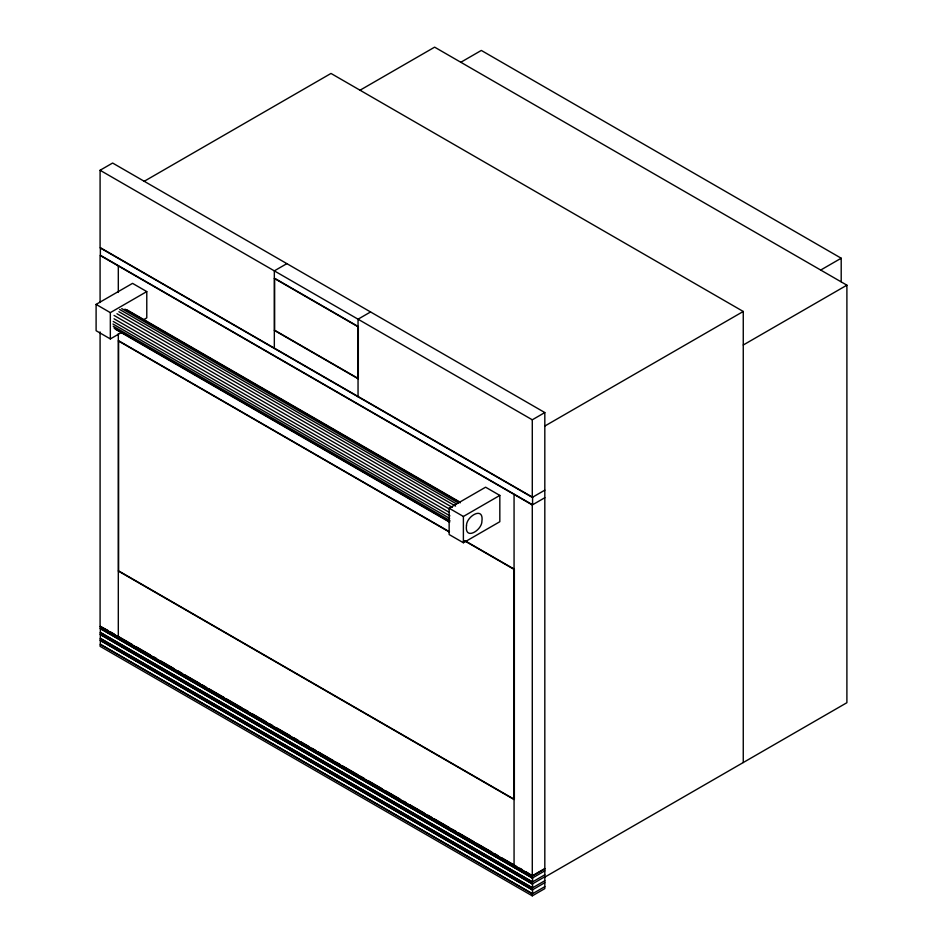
<?xml version="1.0" encoding="UTF-8"?>
<svg xmlns="http://www.w3.org/2000/svg" width="943" height="943" viewBox="0 0 943 943"><rect width="100%" height="100%" fill="white"/><g stroke="black" fill="none" stroke-linecap="round" stroke-linejoin="round"><path stroke-width="1.41" d="M544.818 490.16L532.288 497.385L100.088 247.856L100.088 170.27L112.618 163.033L544.818 412.562L544.818 888.612L532.288 895.85L100.088 646.32L100.088 644.352L532.288 893.881L544.818 886.644M144.185 181.304L330.993 73.448L743.261 311.473L743.261 762.533M360.061 90.198L434.629 47.15L846.897 285.175L846.897 702.7L545.019 876.99M460.821 62.273L481.319 50.439L841.203 258.217L841.203 281.733M121.647 332.396L110.331 338.926L96.103 330.71L96.103 304.4L132.539 283.36L146.778 291.587L146.778 317.885L143.006 320.066M96.103 304.4L110.331 312.628L146.778 291.587M286.861 263.639L274.33 270.865L274.33 348.462M370.564 311.968L358.045 319.194L358.045 396.791M100.088 170.27L532.288 419.8L544.818 412.562M545.019 425.93L743.261 311.473M820.705 270.052L841.203 258.217M449.151 508.242L485.598 487.201L499.825 495.417L499.825 521.715L463.39 542.755L449.151 534.54L449.151 508.242L463.39 516.458L499.825 495.417M743.261 345.008L846.897 285.175M100.088 302.514L100.088 255.423L532.288 504.953L544.818 497.715M544.818 868.562L532.288 875.799L532.288 504.953M544.818 870.86L532.288 878.098L100.088 628.568L100.088 626.6L532.288 876.13L544.818 868.892M544.818 876.778L532.288 884.015L100.088 634.486L100.088 632.517L532.288 882.047L544.818 874.809M544.818 882.695L532.288 889.933L100.088 640.403L100.088 638.435L532.288 887.964L544.818 880.727M275.886 278.998L358.328 326.596L358.328 378.544L274.613 330.215L274.613 278.268M274.33 278.433L358.045 326.761M274.33 330.38L358.045 378.709M126.586 309.646L459.441 501.817M124.936 309.139L460.337 502.784M121.741 308.585L458.416 502.973M119.667 309.469L456.353 503.845M118.889 311.709L455.563 506.085M116.967 313.736L452.369 507.381M114.032 315.422L449.434 509.055M114.044 318.793L449.446 512.438M113.243 321.469L449.929 515.856M112.971 324.015L449.658 518.391M113.243 326.243L449.929 520.619M114.044 327.999L449.811 521.856M115.305 329.178L449.434 522.08M449.446 531.758L118.594 340.729L118.594 570.869L514.348 799.358L514.348 569.218L464.722 540.575M118.311 340.894L449.163 531.923M464.439 540.74L514.065 569.383M118.311 571.034L514.065 799.523M108.021 630.513L100.371 626.435M110.567 631.987L114.398 634.203M118.217 636.407L132.244 644.505M136.075 646.709L150.09 654.807M153.921 657.012L156.467 658.485M160.298 660.701L174.314 668.799M178.144 671.003L181.964 673.208M184.522 674.681L199.81 683.51M202.368 684.983L206.187 687.199M208.745 688.673L224.045 697.502M226.591 698.975L241.891 707.804M244.437 709.277L248.268 711.482M252.087 713.698L266.115 721.796M269.934 724L272.492 725.473M276.311 727.678L290.338 735.776M294.157 737.98L297.988 740.196M300.534 741.67L309.457 746.821M312.003 748.294L315.834 750.498M318.38 751.972L333.681 760.801M336.238 762.274L340.058 764.478M342.604 765.952L357.904 774.792M360.462 776.266L364.281 778.47M368.112 780.674L382.127 788.772M385.958 790.988L399.973 799.075M403.804 801.291L406.35 802.764M410.181 804.968L424.209 813.066M428.028 815.271L431.847 817.487M434.405 818.948L449.705 827.789M452.251 829.262L456.082 831.467M458.628 832.94L473.928 841.769M476.474 843.242L491.774 852.071M494.321 853.545L498.152 855.761M501.971 857.965L515.998 866.063M519.817 868.267L522.375 869.741M526.194 871.945L532.571 875.964L100.088 626.27L100.088 331.948M532.288 419.8L532.288 497.385M532.288 876.13L532.288 878.098M532.288 882.047L532.288 884.015M532.288 887.964L532.288 889.933M532.288 893.881L532.288 895.85M514.065 494.427L514.065 865.273M463.39 516.458L463.39 542.755M118.311 265.938L118.311 292.424M118.311 333.633L118.311 636.784M110.331 312.628L110.331 338.926M466.502 525.428C464.357 541.082 481.944 530.355 481.908 521.302C484.054 505.637 466.467 516.363 466.502 525.428M532.571 497.22L100.371 247.691L100.371 255.258L532.571 504.788L532.571 497.22M532.571 877.933L100.371 628.403L100.371 632.352L532.571 881.882L532.571 877.933M532.571 883.85L100.371 634.321L100.371 638.27L532.571 887.799L532.571 883.85M532.571 889.768L100.371 640.238L100.371 644.187L532.571 893.716L532.571 889.768"/></g></svg>
